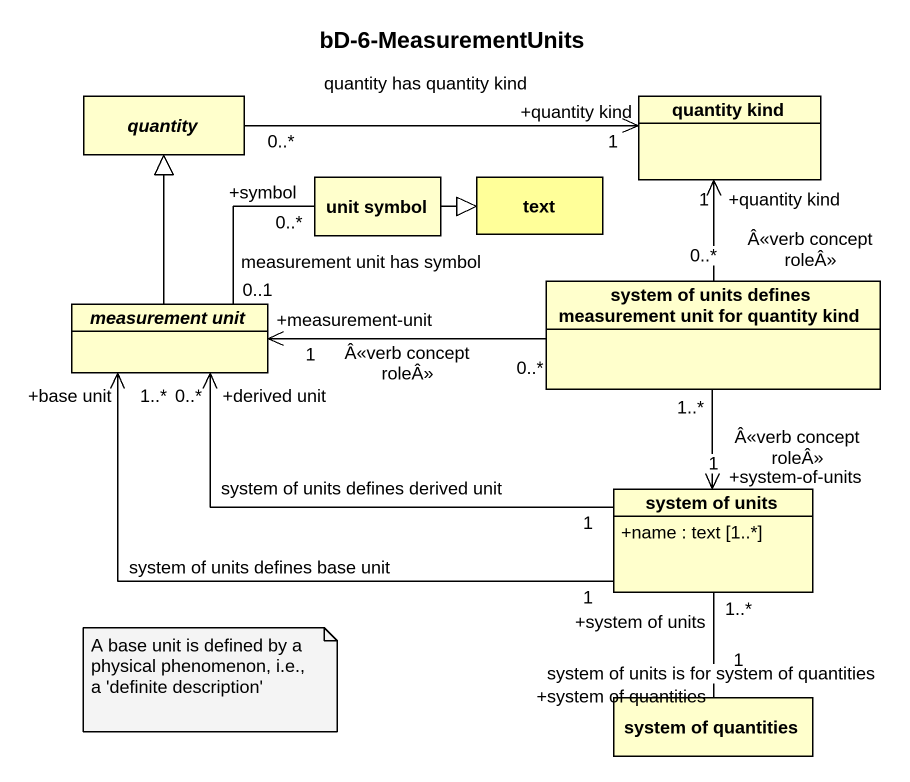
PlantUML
@startuml
title bD-6-MeasurementUnits
hide circle
hide empty members
skinparam classAttributeIconSize 0
abstract class quantity
class "quantity kind" as quantity_kind
class "unit symbol" as unit_symbol
class text #FFFF99
abstract class "measurement unit" as measurement_unit
class "system of units defines measurement unit for quantity kind" as system_of_units_defines
class "system of units" as system_of_units {
  +name : text [1..*]
}
class "system of quantities" as system_of_quantities
quantity "0..*" -right-> "1\n+quantity kind" quantity_kind : quantity has quantity kind
unit_symbol -right-|> text
unit_symbol "+symbol\n0..*" -- "0..1" measurement_unit : measurement unit has symbol
measurement_unit -up-|> quantity
system_of_units_defines "0..*" -up-> "+quantity kind\n1" quantity_kind : Â<<verb concept roleÂ>>
system_of_units_defines "0..*" -left-> "+measurement-unit\n1" measurement_unit : Â<<verb concept roleÂ>>
system_of_units_defines "1..*" --> "+system-of-units\n1" system_of_units : Â<<verb concept roleÂ>>
system_of_units "1" -left-> "+base unit\n1..*" measurement_unit : system of units defines base unit
system_of_units "1" -left-> "+derived unit\n0..*" measurement_unit : system of units defines derived unit
system_of_units "1..*\n+system of units" -- "+system of quantities\n1" system_of_quantities : system of units is for system of quantities
note as N1
  A base unit is defined by a physical phenomenon, i.e., a 'definite description'
end note
@enduml
